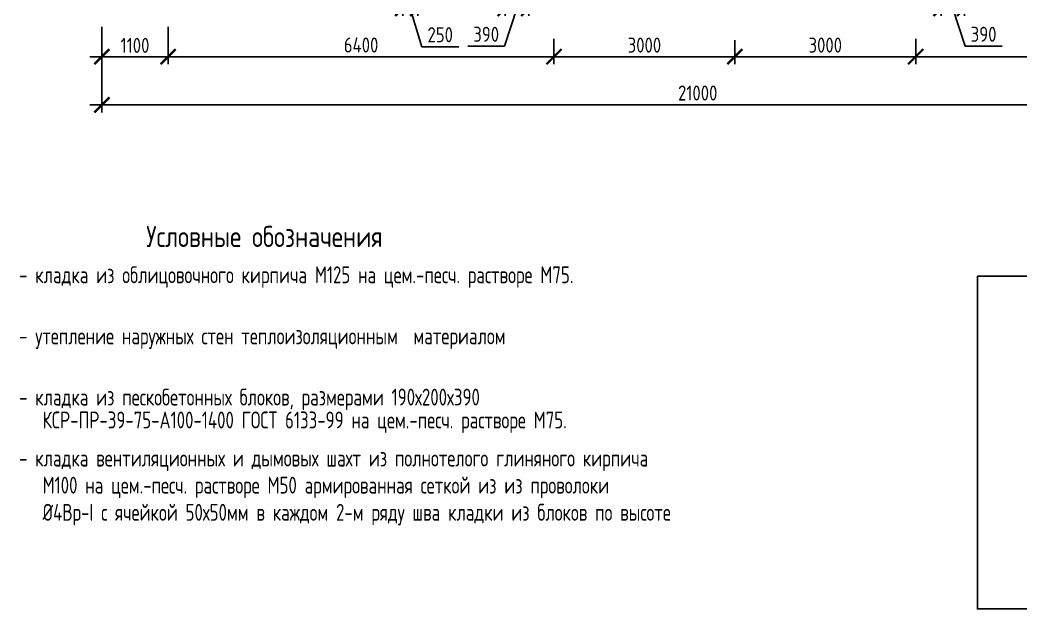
# Model space of a CAD drawing. Header units: millimetres. Extents: x -56498 to 234605, y -296269 to -29969.
# Drawn here: x 73725 to 90328, y -58669 to -48897 of the extents above; entities that cross this region are included whole.
import ezdxf

# ---------------------------------------------------------------- set-up
doc = ezdxf.new("R2010")
doc.units = ezdxf.units.MM
doc.header["$LTSCALE"] = 100
doc.header["$PDMODE"] = 35
doc.layers.add('ViewPorts', color=240, linetype='Continuous', plot=False)
doc.layers.add('Примітки 0.09', color=200, linetype='Continuous', lineweight=9)
doc.layers.add('Розміри 0.09', color=5, linetype='Continuous', lineweight=9)
doc.styles.add('GOST 2.304', font='CS_Gost2304.shx')
doc.dimstyles.new('SPDS', dxfattribs={"dimscale": 100, "dimtxt": 2.5, "dimasz": 2.5, "dimexe": 1.25, "dimexo": 0.625, "dimtad": 1, "dimrnd": 0.001, "dimtxsty": 'GOST 2.304', "dimblk": 'ARCHTICK', "dimcen": 2.5, "dimdle": 2, "dimadec": 0, "dimazin": 2, "dimtfac": 0.75, "dimtmove": 1, "dimatfit": 3, "dimfxl": 0, "dimtolj": 1, "dimarcsym": 0})

# ---------------------------------------------------------------- blocks, each defined once
blk = doc.blocks.new('_ArchTick')
at = {"color": 0, "linetype": 'ByBlock', "const_width": 0.15}
blk.add_lwpolyline([(-0.5, -0.5), (0.5, 0.5)], dxfattribs=at)
blk = doc.blocks.new('*D968')
at = {"layer": 'Defpoints', "color": 0, "transparency": 16777216}
for p in [(75082, -48949), (76182, -48949), (76182, -49505)]:
    blk.add_point(p, dxfattribs=at)
at = {"layer": 'Розміри 0.09', "color": 0, "lineweight": -2, "transparency": 16777216}
for p, q in [((75082, -49012), (75082, -49630)), ((76182, -49012), (76182, -49630)), ((74882, -49505), (76382, -49505))]:
    blk.add_line(p, q, dxfattribs=at)
at = {"layer": 'Розміри 0.09', "color": 0, "lineweight": -2, "transparency": 16777216, "xscale": 250, "yscale": 250, "zscale": 250, "rotation": 180}
blk.add_blockref('_ArchTick', (75082, -49505), dxfattribs=at)
at = {"layer": 'Розміри 0.09', "color": 0, "lineweight": -2, "transparency": 16777216, "xscale": 250, "yscale": 250, "zscale": 250}
blk.add_blockref('_ArchTick', (76182, -49505), dxfattribs=at)
at = {"layer": 'Розміри 0.09', "color": 0, "transparency": 16777216, "insert": (75632, -49318), "char_height": 250, "attachment_point": 5, "style": 'GOST 2.304'}
blk.add_mtext('\\A1;1100', dxfattribs=at)
blk = doc.blocks.new('*D969')
at = {"layer": 'Defpoints', "color": 0, "transparency": 16777216}
for p in [(76182, -48949), (82582, -49149), (82582, -49505)]:
    blk.add_point(p, dxfattribs=at)
at = {"layer": 'Розміри 0.09', "color": 0, "lineweight": -2, "transparency": 16777216}
for p, q in [((76182, -49012), (76182, -49630)), ((82582, -49211), (82582, -49630)), ((75982, -49505), (82782, -49505))]:
    blk.add_line(p, q, dxfattribs=at)
at = {"layer": 'Розміри 0.09', "color": 0, "lineweight": -2, "transparency": 16777216, "xscale": 250, "yscale": 250, "zscale": 250, "rotation": 180}
blk.add_blockref('_ArchTick', (76182, -49505), dxfattribs=at)
at = {"layer": 'Розміри 0.09', "color": 0, "lineweight": -2, "transparency": 16777216, "xscale": 250, "yscale": 250, "zscale": 250}
blk.add_blockref('_ArchTick', (82582, -49505), dxfattribs=at)
at = {"layer": 'Розміри 0.09', "color": 0, "transparency": 16777216, "insert": (79382, -49311), "char_height": 250, "attachment_point": 5, "style": 'GOST 2.304'}
blk.add_mtext('\\A1;6400', dxfattribs=at)
blk = doc.blocks.new('*D970')
at = {"layer": 'Defpoints', "color": 0, "transparency": 16777216}
for p in [(82582, -49149), (85582, -49168), (85582, -49505)]:
    blk.add_point(p, dxfattribs=at)
at = {"layer": 'Розміри 0.09', "color": 0, "lineweight": -2, "transparency": 16777216}
for p, q in [((82582, -49211), (82582, -49630)), ((85582, -49230), (85582, -49630)), ((82382, -49505), (85782, -49505))]:
    blk.add_line(p, q, dxfattribs=at)
at = {"layer": 'Розміри 0.09', "color": 0, "lineweight": -2, "transparency": 16777216, "xscale": 250, "yscale": 250, "zscale": 250, "rotation": 180}
blk.add_blockref('_ArchTick', (82582, -49505), dxfattribs=at)
at = {"layer": 'Розміри 0.09', "color": 0, "lineweight": -2, "transparency": 16777216, "xscale": 250, "yscale": 250, "zscale": 250}
blk.add_blockref('_ArchTick', (85582, -49505), dxfattribs=at)
at = {"layer": 'Розміри 0.09', "color": 0, "transparency": 16777216, "insert": (84082, -49313), "char_height": 250, "attachment_point": 5, "style": 'GOST 2.304'}
blk.add_mtext('\\A1;3000', dxfattribs=at)
blk = doc.blocks.new('*D971')
at = {"layer": 'Defpoints', "color": 0, "transparency": 16777216}
for p in [(85582, -49168), (88582, -49149), (88582, -49505)]:
    blk.add_point(p, dxfattribs=at)
at = {"layer": 'Розміри 0.09', "color": 0, "lineweight": -2, "transparency": 16777216}
for p, q in [((85582, -49230), (85582, -49630)), ((88582, -49211), (88582, -49630)), ((85382, -49505), (88782, -49505))]:
    blk.add_line(p, q, dxfattribs=at)
at = {"layer": 'Розміри 0.09', "color": 0, "lineweight": -2, "transparency": 16777216, "xscale": 250, "yscale": 250, "zscale": 250, "rotation": 180}
blk.add_blockref('_ArchTick', (85582, -49505), dxfattribs=at)
at = {"layer": 'Розміри 0.09', "color": 0, "lineweight": -2, "transparency": 16777216, "xscale": 250, "yscale": 250, "zscale": 250}
blk.add_blockref('_ArchTick', (88582, -49505), dxfattribs=at)
at = {"layer": 'Розміри 0.09', "color": 0, "transparency": 16777216, "insert": (87082, -49313), "char_height": 250, "attachment_point": 5, "style": 'GOST 2.304'}
blk.add_mtext('\\A1;3000', dxfattribs=at)
blk = doc.blocks.new('*D972')
at = {"layer": 'Defpoints', "color": 0, "transparency": 16777216}
for p in [(94982, -48949), (88582, -49149), (94982, -49505)]:
    blk.add_point(p, dxfattribs=at)
at = {"layer": 'Розміри 0.09', "color": 0, "lineweight": -2, "transparency": 16777216}
for p, q in [((94982, -49012), (94982, -49630)), ((88582, -49211), (88582, -49630)), ((88382, -49505), (95182, -49505))]:
    blk.add_line(p, q, dxfattribs=at)
at = {"layer": 'Розміри 0.09', "color": 0, "lineweight": -2, "transparency": 16777216, "xscale": 250, "yscale": 250, "zscale": 250, "rotation": 180}
blk.add_blockref('_ArchTick', (88582, -49505), dxfattribs=at)
at = {"layer": 'Розміри 0.09', "color": 0, "lineweight": -2, "transparency": 16777216, "xscale": 250, "yscale": 250, "zscale": 250}
blk.add_blockref('_ArchTick', (94982, -49505), dxfattribs=at)
at = {"layer": 'Розміри 0.09', "color": 0, "transparency": 16777216, "insert": (92626, -49311), "char_height": 250, "attachment_point": 5, "style": 'GOST 2.304'}
blk.add_mtext('\\A1;6400', dxfattribs=at)
blk = doc.blocks.new('*D974')
at = {"layer": 'Defpoints', "color": 0, "transparency": 16777216}
for p in [(75082, -49505), (96082, -49505), (96082, -50305)]:
    blk.add_point(p, dxfattribs=at)
at = {"layer": 'Розміри 0.09', "color": 0, "lineweight": -2, "transparency": 16777216}
for p, q in [((75082, -49568), (75082, -50430)), ((96082, -49568), (96082, -50430)), ((74882, -50305), (96282, -50305))]:
    blk.add_line(p, q, dxfattribs=at)
at = {"layer": 'Розміри 0.09', "color": 0, "lineweight": -2, "transparency": 16777216, "xscale": 250, "yscale": 250, "zscale": 250, "rotation": 180}
blk.add_blockref('_ArchTick', (75082, -50305), dxfattribs=at)
at = {"layer": 'Розміри 0.09', "color": 0, "lineweight": -2, "transparency": 16777216, "xscale": 250, "yscale": 250, "zscale": 250}
blk.add_blockref('_ArchTick', (96082, -50305), dxfattribs=at)
at = {"layer": 'Розміри 0.09', "color": 0, "transparency": 16777216, "insert": (84966, -50108), "char_height": 250, "attachment_point": 5, "style": 'GOST 2.304'}
blk.add_mtext('\\A1;21000', dxfattribs=at)
blk = doc.blocks.new('*D990')
at = {"layer": 'Defpoints', "color": 0, "transparency": 16777216}
for p in [(81772, -47005), (82162, -47905), (81772, -48705)]:
    blk.add_point(p, dxfattribs=at)
at = {"layer": 'Розміри 0.09', "color": 0, "lineweight": -2, "transparency": 16777216}
for p, q in [((81772, -47068), (81772, -48830)), ((82162, -47968), (82162, -48830)), ((82362, -48705), (81572, -48705)), ((81967, -48705), (81763, -49328)), ((81763, -49328), (81151, -49328))]:
    blk.add_line(p, q, dxfattribs=at)
at = {"layer": 'Розміри 0.09', "color": 0, "lineweight": -2, "transparency": 16777216, "xscale": 250, "yscale": 250, "zscale": 250, "rotation": 180}
blk.add_blockref('_ArchTick', (81772, -48705), dxfattribs=at)
at = {"layer": 'Розміри 0.09', "color": 0, "lineweight": -2, "transparency": 16777216, "xscale": 250, "yscale": 250, "zscale": 250}
blk.add_blockref('_ArchTick', (82162, -48705), dxfattribs=at)
at = {"layer": 'Розміри 0.09', "color": 0, "transparency": 16777216, "insert": (81457, -49133), "char_height": 250, "attachment_point": 5, "style": 'GOST 2.304'}
blk.add_mtext('\\A1;390', dxfattribs=at)
blk = doc.blocks.new('*D905')
at = {"layer": 'Defpoints', "color": 0, "transparency": 16777216}
for p in [(80072, -47005), (80322, -47005), (80322, -48705)]:
    blk.add_point(p, dxfattribs=at)
at = {"layer": 'Розміри 0.09', "color": 0, "lineweight": -2, "transparency": 16777216}
for p, q in [((80072, -47068), (80072, -48830)), ((80322, -47068), (80322, -48830)), ((79872, -48705), (80522, -48705)), ((80197, -48705), (80389, -49344)), ((80389, -49344), (81001, -49344))]:
    blk.add_line(p, q, dxfattribs=at)
at = {"layer": 'Розміри 0.09', "color": 0, "lineweight": -2, "transparency": 16777216, "xscale": 250, "yscale": 250, "zscale": 250, "rotation": 180}
blk.add_blockref('_ArchTick', (80072, -48705), dxfattribs=at)
at = {"layer": 'Розміри 0.09', "color": 0, "lineweight": -2, "transparency": 16777216, "xscale": 250, "yscale": 250, "zscale": 250}
blk.add_blockref('_ArchTick', (80322, -48705), dxfattribs=at)
at = {"layer": 'Розміри 0.09', "color": 0, "transparency": 16777216, "insert": (80695, -49141), "char_height": 250, "attachment_point": 5, "style": 'GOST 2.304'}
blk.add_mtext('\\A1;250', dxfattribs=at)
blk = doc.blocks.new('*D910')
at = {"layer": 'Defpoints', "color": 0, "transparency": 16777216}
for p in [(89392, -47005), (89002, -47905), (89392, -48705)]:
    blk.add_point(p, dxfattribs=at)
at = {"layer": 'Розміри 0.09', "color": 0, "lineweight": -2, "transparency": 16777216}
for p, q in [((89392, -47068), (89392, -48830)), ((89002, -47968), (89002, -48830)), ((88802, -48705), (89592, -48705)), ((89197, -48705), (89401, -49328)), ((89401, -49328), (90014, -49328))]:
    blk.add_line(p, q, dxfattribs=at)
at = {"layer": 'Розміри 0.09', "color": 0, "lineweight": -2, "transparency": 16777216, "xscale": 250, "yscale": 250, "zscale": 250, "rotation": 180}
blk.add_blockref('_ArchTick', (89002, -48705), dxfattribs=at)
at = {"layer": 'Розміри 0.09', "color": 0, "lineweight": -2, "transparency": 16777216, "xscale": 250, "yscale": 250, "zscale": 250}
blk.add_blockref('_ArchTick', (89392, -48705), dxfattribs=at)
at = {"layer": 'Розміри 0.09', "color": 0, "transparency": 16777216, "insert": (89708, -49133), "char_height": 250, "attachment_point": 5, "style": 'GOST 2.304'}
blk.add_mtext('\\A1;390', dxfattribs=at)

msp = doc.modelspace()

# ---------------------------------------------------------------- linework, layer by layer
at = {"layer": 'ViewPorts'}
msp.add_lwpolyline([(89604.617, -53144.062), (108104.617, -53144.062), (108104.617, -58668.985), (89604.617, -58668.985)], close=True, dxfattribs=at)

# ---------------------------------------------------------------- texts
at = {"layer": 'Примітки 0.09', "style": 'GOST 2.304'}
msp.add_text('Условные обозначения', height=350, dxfattribs=at).set_placement((75818.626, -52663.624))
at = {"layer": 'Примітки 0.09', "ltscale": 0.5, "style": 'GOST 2.304', "width": 0.9}
for s, p in [('- кладка из облицовочного кирпича М125 на цем.-песч. растворе М75.', (73710.115, -53264.138)), ('- утепление наружных стен теплоизоляционным  материалом', (73710.115, -54278.657)), ('- кладка из пескобетонных блоков, размерами 190х200х390 ', (73710.115, -55293.175)), ('   КСP-ПР-39-75-А100-1400 ГОСТ 6133-99 на цем.-песч. растворе М75.', (73710.115, -55673.02)), ('- кладка вентиляционных и дымовых шахт из полнотелого глиняного кирпича', (73710.115, -56304.949)), ('   М100 на цем.-песч. растворе М50 армированная сеткой из из проволоки', (73710.115, -56754.279)), ('   %%C4Вр-I с ячейкой 50х50мм в каждом 2-м ряду шва кладки из блоков по высоте', (73710.115, -57204.958))]:
    msp.add_text(s, height=280, dxfattribs=at).set_placement(p)

# ---------------------------------------------------------------- dimensions: what is measured, and where the dimension line sits
at = {"layer": 'Розміри 0.09'}
for base, p1, p2, picture, middle in [((80322.29, -48705.435), (80072.289, -47005.435), (80322.29, -47005.435), '*D905', (80451.289, -49141.406)), ((76182.29, -49505.435), (75082.29, -48949.498), (76182.29, -48949.498), '*D968', (75632.29, -49317.935)), ((82582.29, -49505.435), (76182.29, -48949.498), (82582.29, -49148.697), '*D969', (79382.29, -49310.701)), ((85582.29, -49505.435), (82582.29, -49148.697), (85582.29, -49167.654), '*D970', (84082.29, -49312.757)), ((88582.29, -49505.435), (85582.29, -49167.654), (88582.29, -49148.697), '*D971', (87082.29, -49312.757))]:
    dim = msp.add_linear_dim(base=base, p1=p1, p2=p2, dimstyle='SPDS', override={"dimlfac": 1, "dimtxsty": 'GOST 2.304', "dimblk1": 'ArchTick', "dimblk2": 'ArchTick', "dimsah": 1, "dimtolj": 1}, dxfattribs=at)
    dim.commit()
    dim.dimension.update_dxf_attribs({"geometry": picture, "text_midpoint": middle})
for base, p1, p2, picture, middle in [((81772.29, -48705.435), (82162.29, -47905.435), (81772.29, -47005.435), '*D990', (81700.604, -49328.233)), ((94982.29, -49505.435), (88582.29, -49148.697), (94982.29, -48949.498), '*D972', (92626.049, -49505.435)), ((96082.29, -50305.435), (75082.29, -49505.435), (96082.29, -49505.435), '*D974', (84966.415, -50305.435))]:
    dim = msp.add_linear_dim(base=base, p1=p1, p2=p2, dimstyle='SPDS', override={"dimlfac": 1, "dimtxsty": 'GOST 2.304', "dimblk1": 'ArchTick', "dimblk2": 'ArchTick', "dimsah": 1, "dimtolj": 1}, dxfattribs=at)
    dim.commit()
    dim.dimension.update_dxf_attribs({"geometry": picture, "text_midpoint": middle, "dimtype": 160})
dim = msp.add_linear_dim(base=(89392.29, -48705.435), p1=(89002.29, -47905.435), p2=(89392.29, -47005.435), angle=180, dimstyle='SPDS', override={"dimlfac": 1, "dimtxsty": 'GOST 2.304', "dimblk1": 'ArchTick', "dimblk2": 'ArchTick', "dimsah": 1, "dimtolj": 1}, dxfattribs=at)
dim.commit()
dim.dimension.update_dxf_attribs({"geometry": '*D910', "text_midpoint": (89463.977, -49328.233), "dimtype": 160})

doc.saveas('drawing.dxf')
